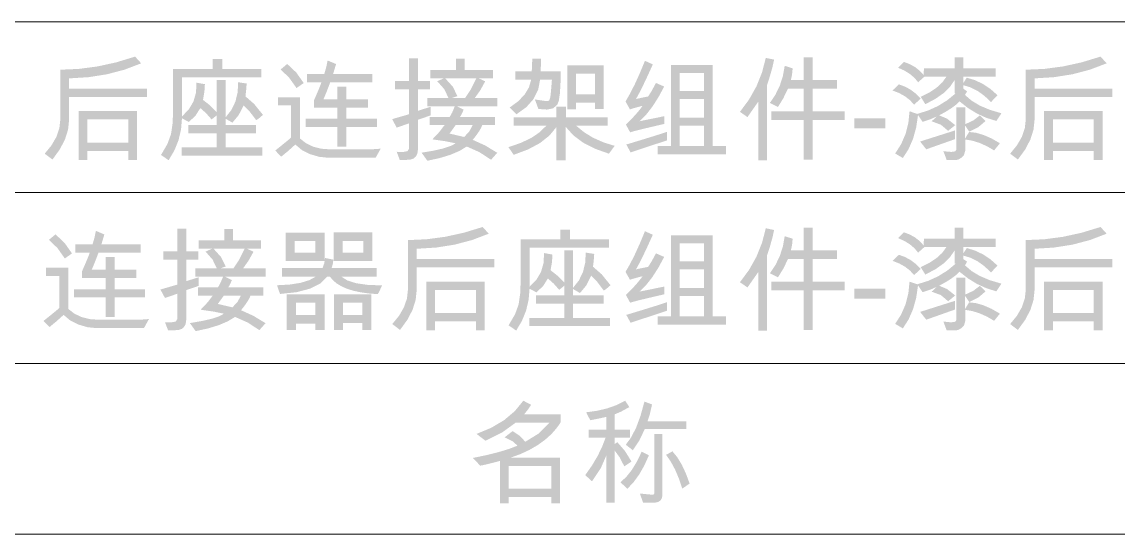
# Model space of a CAD drawing. Header units: millimetres. Extents: x 3 to 592, y 5 to 207.
# Drawn here: x 412.39 to 436.17, y 5.22 to 16.33 of the extents above; entities that cross this region are included whole.
import ezdxf

# ---------------------------------------------------------------- set-up
doc = ezdxf.new("R2010")
doc.units = ezdxf.units.MM

msp = doc.modelspace()

# ---------------------------------------------------------------- hatches: boundary and pattern name
h = msp.add_hatch(color=7)
h.paths.add_polyline_path([(415.098702, 14.706653), (413.411983, 14.706653), (413.411983, 14.210008), (413.389358, 13.996472), (413.321515, 13.781645), (413.208507, 13.565474), (413.050386, 13.347907), (412.882265, 13.474687), (413.030663, 13.656588), (413.136789, 13.840969), (413.200541, 14.027831), (413.221814, 14.217174), (413.221814, 15.296453), (413.623951, 15.31423), (414.028311, 15.36756), (414.434841, 15.456443), (414.843489, 15.58088), (414.975781, 15.43536), (414.615166, 15.298012), (414.234396, 15.197717), (413.83337, 15.134525), (413.411983, 15.108489), (413.411983, 14.886349), (415.098702, 14.886349)])
h.paths.add_polyline_path([(414.887035, 13.337985), (414.696866, 13.337985), (414.696866, 13.533667), (413.809961, 13.533667), (413.809961, 13.337985), (413.618138, 13.337985), (413.618138, 14.397972), (414.887035, 14.397972)])
h.paths.add_polyline_path([(414.696866, 13.713363), (414.696866, 14.217174), (413.809961, 14.217174), (413.809961, 13.713363)])
h = msp.add_hatch(color=7)
h.dxf.hatch_style = 2
h.paths.add_polyline_path([(417.617847, 14.316392), (417.525243, 14.237844), (417.472326, 14.200637), (417.3246, 14.39501), (417.198372, 14.523649), (417.091161, 14.312396), (416.954184, 14.148272), (416.805356, 14.234261), (416.805356, 14.096458), (417.467365, 14.096458), (417.467365, 13.915659), (416.805356, 13.915659), (416.805356, 13.609735), (417.607374, 13.609735), (417.607374, 13.430038), (415.855612, 13.430038), (415.855612, 13.609735), (416.614084, 13.609735), (416.614084, 13.915659), (415.997274, 13.915659), (415.997274, 14.096458), (416.614084, 14.096458), (416.614084, 14.306471), (416.503841, 14.217174), (416.384709, 14.351877), (416.25855, 14.464669), (416.154853, 14.299236), (416.009401, 14.163155), (415.860573, 14.241427), (415.840005, 13.997721), (415.784918, 13.765177), (415.695311, 13.543795), (415.571185, 13.333576), (415.405269, 13.446575), (415.545553, 13.686353), (415.622999, 13.899674), (415.657725, 14.136076), (415.669301, 14.446479), (415.669301, 15.310785), (416.527543, 15.310785), (416.527543, 15.525759), (416.738107, 15.525759), (416.738107, 15.310785), (417.582569, 15.310785), (417.582569, 15.131089), (415.860573, 15.131089), (415.860573, 14.28332), (416.007954, 14.433896), (416.109446, 14.606125), (416.16505, 14.799955), (416.174765, 15.015333), (416.357769, 14.982812), (416.347433, 14.820272), (416.316428, 14.64161), (416.467736, 14.523649), (416.614084, 14.377577), (416.614084, 15.072109), (416.805356, 15.072109), (416.805356, 14.261822), (416.931334, 14.421726), (417.01902, 14.602198), (417.068363, 14.80334), (417.07931, 15.025255), (417.263415, 14.997143), (417.254596, 14.867263), (417.237508, 14.71878), (417.426437, 14.553553)])
h = msp.add_hatch(color=7)
h.paths.add_polyline_path([(420.089036, 14.051809), (419.424822, 14.051809), (419.424822, 13.630129), (419.23355, 13.630129), (419.23355, 14.051809), (418.547287, 14.051809), (418.547287, 14.231505), (419.23355, 14.231505), (419.23355, 14.47404), (418.721471, 14.47404), (418.721471, 14.625073), (418.783905, 14.767907), (418.832334, 14.882215), (418.866811, 14.967998), (418.887387, 15.025255), (418.573194, 15.025255), (418.573194, 15.204952), (418.94802, 15.204952), (418.9926, 15.360877), (419.02023, 15.496544), (419.204335, 15.419374), (419.139292, 15.204952), (419.993125, 15.204952), (419.993125, 15.025255), (419.077556, 15.025255), (418.997768, 14.814829), (418.930381, 14.654839), (419.23355, 14.654839), (419.23355, 14.928793), (419.424822, 14.928793), (419.424822, 14.654839), (419.897764, 14.654839), (419.897764, 14.47404), (419.424822, 14.47404), (419.424822, 14.231505), (420.089036, 14.231505)])
h.paths.add_polyline_path([(418.501536, 15.007065), (418.346093, 14.898476), (418.183347, 15.127023), (417.99993, 15.301414), (418.143797, 15.421579), (418.342304, 15.233959)])
h.paths.add_polyline_path([(420.171167, 13.583276), (420.063129, 13.387595), (419.02023, 13.387595), (418.835297, 13.406887), (418.640442, 13.464214), (418.460195, 13.554682), (418.319635, 13.673675), (418.155993, 13.526501), (418.012608, 13.409092), (417.884726, 13.543037), (418.016914, 13.649594), (418.118304, 13.731967), (418.188894, 13.790154), (418.228684, 13.824157), (418.228684, 14.520893), (417.940399, 14.520893), (417.940399, 14.70059), (418.419956, 14.70059), (418.419956, 13.804865), (418.553264, 13.700771), (418.708379, 13.626547), (418.885199, 13.582088), (419.083619, 13.567291), (419.912096, 13.567291), (420.004218, 13.571149)])
h = msp.add_hatch(color=7)
h.paths.add_polyline_path([(421.252742, 14.304266), (420.978788, 14.210008), (420.978788, 13.552959), (420.966937, 13.472689), (420.931935, 13.410195), (420.880741, 13.367613), (420.820038, 13.347356), (420.728606, 13.340397), (420.586323, 13.337985), (420.519075, 13.515477), (420.651367, 13.510516), (420.753341, 13.529188), (420.787517, 13.585481), (420.787517, 14.132838), (420.519075, 14.040234), (420.420407, 14.22434), (420.787517, 14.330724), (420.787517, 14.874222), (420.485451, 14.874222), (420.485451, 15.051714), (420.787517, 15.051714), (420.787517, 15.541193), (420.978788, 15.541193), (420.978788, 15.051714), (421.242821, 15.051714), (421.242821, 14.874222), (420.978788, 14.874222), (420.978788, 14.405138), (421.252742, 14.491128)])
h.paths.add_polyline_path([(422.700785, 13.493979), (422.56684, 13.342946), (422.316312, 13.506382), (422.039327, 13.630129), (421.880482, 13.533994), (421.685102, 13.450571), (421.453238, 13.379757), (421.184943, 13.321449), (421.058715, 13.496184), (421.322058, 13.540824), (421.533311, 13.589546), (421.692474, 13.642299), (421.799548, 13.699031), (421.582438, 13.743955), (421.292981, 13.785572), (421.444221, 13.94632), (421.557013, 14.094253), (421.235104, 14.094253), (421.235104, 14.271744), (421.669461, 14.271744), (421.721964, 14.365933), (421.780255, 14.504357), (421.180533, 14.504357), (421.180533, 14.681297), (421.643554, 14.681297), (421.551777, 14.873947), (421.398814, 15.046753), (421.544335, 15.110694), (421.247781, 15.110694), (421.247781, 15.289287), (421.806163, 15.289287), (421.806163, 15.536232), (421.996332, 15.536232), (421.996332, 15.289287), (422.604874, 15.289287), (422.604874, 15.110694), (422.295642, 15.110694), (422.439509, 15.044548), (422.332366, 14.85052), (422.212408, 14.681297), (422.700785, 14.681297), (422.700785, 14.504357), (421.820494, 14.504357), (421.972078, 14.429392), (421.930806, 14.337959), (421.893255, 14.271744), (422.650624, 14.271744), (422.650624, 14.094253), (422.375568, 14.094253), (422.349325, 14.033059), (422.306184, 13.959412), (422.246196, 13.873258), (422.169413, 13.774548), (422.434686, 13.654934)])
h.paths.add_polyline_path([(422.248237, 15.110694), (421.571345, 15.110694), (421.738363, 14.925485), (421.835928, 14.723741), (421.722378, 14.684053), (422.003498, 14.681297), (422.131655, 14.876772)])
h.paths.add_polyline_path([(422.166657, 14.094253), (421.797343, 14.094253), (421.716728, 13.981874), (421.665051, 13.911249), (421.981449, 13.837386), (422.091416, 13.951557)])
h = msp.add_hatch(color=7)
h.paths.add_polyline_path([(424.077812, 15.258971), (424.072429, 14.985594), (424.058726, 14.774797), (424.036651, 14.626529), (424.006154, 14.540737), (423.914445, 14.459157), (423.778502, 14.432148), (423.718075, 14.435593), (423.592742, 14.446479), (423.517226, 14.651531), (423.619648, 14.635615), (423.700367, 14.624246), (423.759382, 14.617425), (423.796692, 14.615151), (423.827215, 14.631825), (423.847404, 14.682399), (423.855457, 14.732629), (423.864698, 14.815518), (423.875076, 14.931066), (423.88654, 15.079274), (423.630225, 15.079274), (423.587032, 14.857591), (423.487253, 14.658904), (423.330941, 14.483264), (423.118146, 14.330724), (422.969869, 14.476245), (423.154363, 14.611241), (423.293639, 14.756676), (423.387751, 14.912652), (423.436748, 15.079274), (423.094995, 15.079274), (423.094995, 15.258971), (423.449426, 15.258971), (423.461553, 15.538988), (423.65062, 15.538988), (423.649242, 15.421097), (423.641249, 15.258971)])
h.paths.add_polyline_path([(425.011019, 14.441518), (424.819748, 14.441518), (424.819748, 14.582629), (424.409092, 14.582629), (424.409092, 14.434353), (424.218923, 14.434353), (424.218923, 15.395121), (425.011019, 15.395121)])
h.paths.add_polyline_path([(424.819748, 14.763428), (424.819748, 15.214322), (424.409092, 15.214322), (424.409092, 14.763428)])
h.paths.add_polyline_path([(425.248593, 13.644461), (425.123467, 13.474687), (424.819489, 13.582579), (424.56233, 13.715223), (424.351886, 13.872569), (424.188055, 14.054565), (424.188055, 13.333576), (423.982451, 13.333576), (423.982451, 14.049604), (423.831556, 13.86636), (423.626918, 13.705233), (423.368535, 13.566223), (423.05641, 13.449331), (422.943962, 13.6169), (423.212998, 13.708678), (423.439711, 13.816991), (423.624153, 13.941842), (423.766375, 14.083228), (423.054205, 14.083228), (423.054205, 14.264027), (423.984656, 14.264027), (423.984656, 14.495537), (424.191362, 14.495537), (424.191362, 14.264027), (425.095355, 14.264027), (425.095355, 14.083228), (424.411848, 14.083228), (424.582277, 13.94142), (424.778544, 13.821057), (425.000649, 13.722088)])
h = msp.add_hatch(color=7)
h.paths.add_polyline_path([(426.325207, 14.120711), (426.034881, 14.053222), (425.814575, 14.000408), (425.66424, 13.962271), (425.583823, 13.93881), (425.492872, 14.104175), (425.608326, 14.221273), (425.706675, 14.32783), (425.787971, 14.423845), (425.852265, 14.509318), (425.819261, 14.505046), (425.74147, 14.483962), (425.649693, 14.458399), (425.579413, 14.436557), (425.483502, 14.607985), (425.58148, 14.776864), (425.68442, 14.980056), (425.79232, 15.217561), (425.905181, 15.489379), (426.076058, 15.412208), (425.968356, 15.174919), (425.871764, 14.970754), (425.786231, 14.799765), (425.711705, 14.662004), (425.975186, 14.716575), (426.05208, 14.838531), (426.143858, 15.00927), (426.322451, 14.930998), (426.195026, 14.695474), (426.064138, 14.491679), (425.92984, 14.319717), (425.792182, 14.179691), (426.325207, 14.288281)])
h.paths.add_polyline_path([(427.664109, 13.461458), (426.184096, 13.461458), (426.184096, 13.642256), (426.471279, 13.642256), (426.471279, 15.402287), (427.375824, 15.402287), (427.375824, 13.642256), (427.664109, 13.642256)])
h.paths.add_polyline_path([(427.184552, 14.834535), (427.184552, 15.223142), (426.661449, 15.223142), (426.661449, 14.834535)])
h.paths.add_polyline_path([(427.184552, 14.256861), (427.184552, 14.664761), (426.661449, 14.664761), (426.661449, 14.256861)])
h.paths.add_polyline_path([(427.184552, 13.642256), (427.184552, 14.085985), (426.661449, 14.085985), (426.661449, 13.642256)])
h.paths.add_polyline_path([(426.380329, 13.762421), (425.593745, 13.50335), (425.500589, 13.673675), (425.834626, 13.775168), (426.092595, 13.85475), (426.274496, 13.912421), (426.380329, 13.948181)])
h = msp.add_hatch(color=7)
h.paths.add_polyline_path([(430.241683, 14.207803), (429.547152, 14.207803), (429.547152, 13.345702), (429.349817, 13.345702), (429.349817, 14.207803), (428.647017, 14.207803), (428.647017, 14.394665), (429.349817, 14.394665), (429.349817, 14.886349), (429.009717, 14.886349), (428.905055, 14.673925), (428.790884, 14.488372), (428.615047, 14.575464), (428.73628, 14.755401), (428.830434, 14.949601), (428.89751, 15.158064), (428.937508, 15.380789), (429.110038, 15.32677), (429.096809, 15.191033), (429.072004, 15.074314), (429.349817, 15.074314), (429.349817, 15.56269), (429.547152, 15.56269), (429.547152, 15.074314), (430.070255, 15.074314), (430.070255, 14.886349), (429.547152, 14.886349), (429.547152, 14.394665), (430.241683, 14.394665)])
h.paths.add_polyline_path([(428.707651, 15.515837), (428.672649, 15.35626), (428.617803, 15.160303), (428.551657, 14.955251), (428.551657, 13.33082), (428.361488, 13.33082), (428.361488, 14.599717), (428.129426, 14.268988), (427.966266, 14.382538), (428.165014, 14.651669), (428.324694, 14.93651), (428.445307, 15.23706), (428.526852, 15.55332)])
h = msp.add_hatch(color=7)
h.paths.add_polyline_path([(433.640311, 14.351119), (433.528414, 14.184652), (433.314474, 14.25153), (433.110042, 14.344711), (432.915119, 14.464247), (432.729703, 14.61019), (432.65746, 14.540022), (432.559791, 14.465979), (432.436698, 14.388111), (432.28818, 14.306471), (432.45947, 14.235088), (432.636548, 14.094253), (432.482759, 13.970229), (432.325525, 14.10321), (432.124469, 14.177486), (432.237468, 14.28332), (432.108897, 14.2262), (431.928236, 14.16536), (431.83012, 14.313636), (431.789623, 14.041319), (431.721117, 13.794943), (431.624706, 13.574612), (431.500493, 13.380429), (431.334026, 13.479096), (431.463622, 13.681995), (431.558853, 13.902154), (431.619668, 14.139676), (431.646014, 14.394665), (431.812481, 14.33789), (432.045749, 14.410452), (432.262686, 14.509111), (432.463294, 14.633918), (432.647572, 14.784925), (432.621665, 14.784925), (432.621665, 15.069904), (432.525185, 14.92819), (432.391257, 14.794021), (432.212267, 14.667293), (431.988319, 14.547903), (431.887447, 14.709409), (432.076479, 14.803047), (432.232645, 14.90702), (432.355945, 15.021328), (432.446379, 15.145971), (431.968475, 15.145971), (431.832325, 15.025255), (431.750659, 15.121701), (431.651113, 15.206054), (431.533584, 15.278418), (431.397967, 15.338897), (431.523093, 15.466228), (431.652586, 15.41673), (431.76735, 15.352608), (431.867336, 15.273914), (431.95249, 15.180698), (431.957451, 15.32677), (432.621665, 15.32677), (432.621665, 15.565446), (432.812937, 15.565446), (432.812937, 15.32677), (433.511878, 15.32677), (433.511878, 15.145971), (432.812937, 15.145971), (432.812937, 15.00927), (432.887902, 15.123923), (433.06908, 15.06844), (433.240542, 14.986395), (433.402289, 14.877891), (433.554322, 14.743033), (433.41321, 14.594756), (433.268723, 14.731079), (433.120515, 14.837429), (432.968586, 14.913807), (432.812937, 14.960212), (432.812937, 14.884144), (432.892863, 14.829574), (432.849317, 14.747994), (432.992366, 14.624591), (433.171847, 14.51731), (433.387811, 14.426153)])
h.paths.add_polyline_path([(431.890203, 14.671926), (431.744131, 14.537981), (431.656281, 14.634504), (431.549, 14.71816), (431.42229, 14.788896), (431.276149, 14.846662), (431.415055, 14.977851), (431.545262, 14.930825), (431.667925, 14.864163), (431.78294, 14.777863)])
h.paths.add_polyline_path([(433.607238, 13.701236), (433.48101, 13.545794), (433.321433, 13.638182), (433.16351, 13.708609), (433.00724, 13.757021), (432.852624, 13.783367), (432.852624, 13.533667), (432.827751, 13.446781), (432.771045, 13.385941), (432.707379, 13.349974), (432.661904, 13.337985), (432.45134, 13.337985), (432.379682, 13.530911), (432.478487, 13.517544), (432.556622, 13.513272), (432.635515, 13.524916), (432.661904, 13.560125), (432.661904, 14.481206), (432.852624, 14.481206), (432.852624, 14.113545), (433.030391, 14.19671), (433.170124, 14.304266), (433.295802, 14.184652), (433.135811, 14.048226), (432.940268, 13.953142), (432.852624, 14.085985), (432.849317, 13.799904), (432.938063, 13.945976), (433.089595, 13.927889), (433.251567, 13.88107), (433.42408, 13.805519)])
h.paths.add_polyline_path([(432.633792, 13.790533), (432.008163, 13.569496), (431.87532, 13.738719), (432.633792, 13.9796)])
h = msp.add_hatch(color=7)
h.paths.add_polyline_path([(436.044803, 14.706653), (434.358084, 14.706653), (434.358084, 14.210008), (434.335459, 13.996472), (434.267616, 13.781645), (434.154608, 13.565474), (433.996487, 13.347907), (433.828367, 13.474687), (433.976764, 13.656588), (434.08289, 13.840969), (434.146642, 14.027831), (434.167915, 14.217174), (434.167915, 15.296453), (434.570053, 15.31423), (434.974412, 15.36756), (435.380942, 15.456443), (435.78959, 15.58088), (435.921882, 15.43536), (435.561267, 15.298012), (435.180498, 15.197717), (434.779471, 15.134525), (434.358084, 15.108489), (434.358084, 14.886349), (436.044803, 14.886349)])
h.paths.add_polyline_path([(435.833137, 13.337985), (435.642967, 13.337985), (435.642967, 13.533667), (434.756062, 13.533667), (434.756062, 13.337985), (434.564239, 13.337985), (434.564239, 14.397972), (435.833137, 14.397972)])
h.paths.add_polyline_path([(435.642967, 13.713363), (435.642967, 14.217174), (434.756062, 14.217174), (434.756062, 13.713363)])
h = msp.add_hatch(color=7)
h.dxf.hatch_style = 2
h.paths.add_polyline_path([(431.123167, 14.027004), (430.447929, 14.027004), (430.447929, 14.244735), (431.123167, 14.244735)])
h = msp.add_hatch(color=7)
h.paths.add_polyline_path([(415.061771, 10.355051), (414.397556, 10.355051), (414.397556, 9.933371), (414.206284, 9.933371), (414.206284, 10.355051), (413.520021, 10.355051), (413.520021, 10.534747), (414.206284, 10.534747), (414.206284, 10.777282), (413.694205, 10.777282), (413.694205, 10.928315), (413.756639, 11.071148), (413.805069, 11.185457), (413.839545, 11.27124), (413.860121, 11.328497), (413.545929, 11.328497), (413.545929, 11.508193), (413.920755, 11.508193), (413.965335, 11.664118), (413.992964, 11.799786), (414.17707, 11.722616), (414.112027, 11.508193), (414.965859, 11.508193), (414.965859, 11.328497), (414.050291, 11.328497), (413.970502, 11.118071), (413.903116, 10.95808), (414.206284, 10.95808), (414.206284, 11.232034), (414.397556, 11.232034), (414.397556, 10.95808), (414.870499, 10.95808), (414.870499, 10.777282), (414.397556, 10.777282), (414.397556, 10.534747), (415.061771, 10.534747)])
h.paths.add_polyline_path([(413.474271, 11.310307), (413.318828, 11.201717), (413.156082, 11.430265), (412.972665, 11.604656), (413.116532, 11.724821), (413.315038, 11.537201)])
h.paths.add_polyline_path([(415.143902, 9.886518), (415.035863, 9.690836), (413.992964, 9.690836), (413.808031, 9.710129), (413.613177, 9.767455), (413.432929, 9.857924), (413.29237, 9.976917), (413.128728, 9.829743), (412.985343, 9.712334), (412.857461, 9.846279), (412.989649, 9.952836), (413.091038, 10.035208), (413.161628, 10.093396), (413.201419, 10.127399), (413.201419, 10.824135), (412.913133, 10.824135), (412.913133, 11.003831), (413.392691, 11.003831), (413.392691, 10.108106), (413.525999, 10.004013), (413.681114, 9.929788), (413.857934, 9.885329), (414.056354, 9.870533), (414.88483, 9.870533), (414.976952, 9.874391)])
h = msp.add_hatch(color=7)
h.paths.add_polyline_path([(416.225477, 10.607507), (415.951523, 10.51325), (415.951523, 9.856201), (415.939672, 9.77593), (415.90467, 9.713436), (415.853476, 9.670855), (415.792773, 9.650598), (415.70134, 9.643639), (415.559058, 9.641227), (415.49181, 9.818718), (415.624101, 9.813757), (415.726076, 9.83243), (415.760251, 9.888723), (415.760251, 10.436079), (415.49181, 10.343475), (415.393142, 10.527581), (415.760251, 10.633966), (415.760251, 11.177464), (415.458185, 11.177464), (415.458185, 11.354955), (415.760251, 11.354955), (415.760251, 11.844435), (415.951523, 11.844435), (415.951523, 11.354955), (416.215555, 11.354955), (416.215555, 11.177464), (415.951523, 11.177464), (415.951523, 10.70838), (416.225477, 10.794369)])
h.paths.add_polyline_path([(417.67352, 9.797221), (417.539574, 9.646188), (417.289047, 9.809623), (417.012061, 9.933371), (416.853217, 9.837236), (416.657837, 9.753813), (416.425973, 9.682999), (416.157678, 9.624691), (416.031449, 9.799426), (416.294792, 9.844066), (416.506046, 9.892788), (416.665209, 9.945541), (416.772283, 10.002273), (416.555173, 10.047197), (416.265716, 10.088814), (416.416955, 10.249562), (416.529748, 10.397494), (416.207838, 10.397494), (416.207838, 10.574986), (416.642196, 10.574986), (416.694699, 10.669175), (416.75299, 10.807599), (416.153268, 10.807599), (416.153268, 10.984539), (416.616289, 10.984539), (416.524511, 11.177188), (416.371549, 11.349994), (416.51707, 11.413935), (416.220516, 11.413935), (416.220516, 11.592529), (416.778897, 11.592529), (416.778897, 11.839474), (416.969066, 11.839474), (416.969066, 11.592529), (417.577608, 11.592529), (417.577608, 11.413935), (417.268376, 11.413935), (417.412244, 11.34779), (417.305101, 11.153762), (417.185143, 10.984539), (417.67352, 10.984539), (417.67352, 10.807599), (416.793229, 10.807599), (416.944813, 10.732633), (416.903541, 10.6412), (416.865989, 10.574986), (417.623359, 10.574986), (417.623359, 10.397494), (417.348303, 10.397494), (417.32206, 10.336301), (417.278918, 10.262653), (417.218931, 10.1765), (417.142148, 10.07779), (417.40742, 9.958176)])
h.paths.add_polyline_path([(417.220972, 11.413935), (416.544079, 11.413935), (416.711098, 11.228727), (416.808663, 11.026982), (416.695112, 10.987295), (416.976232, 10.984539), (417.10439, 11.180013)])
h.paths.add_polyline_path([(417.139392, 10.397494), (416.770078, 10.397494), (416.689463, 10.285115), (416.637786, 10.214491), (416.954184, 10.140628), (417.064151, 10.254799)])
h = msp.add_hatch(color=7)
h.paths.add_polyline_path([(419.993125, 11.142737), (419.153624, 11.142737), (419.153624, 11.769469), (419.993125, 11.769469)])
h.paths.add_polyline_path([(419.794687, 11.323536), (419.794687, 11.580402), (419.344895, 11.580402), (419.344895, 11.323536)])
h.paths.add_polyline_path([(418.955186, 11.142737), (418.112929, 11.142737), (418.112929, 11.760099), (418.955186, 11.760099)])
h.paths.add_polyline_path([(418.756197, 11.323536), (418.756197, 11.580402), (418.304201, 11.580402), (418.304201, 11.323536)])
h.paths.add_polyline_path([(420.202035, 10.616878), (420.144089, 10.492441), (420.10888, 10.426709), (419.915895, 10.441565), (419.740849, 10.465871), (419.583747, 10.499621), (419.444596, 10.542809), (419.323403, 10.595427), (419.220174, 10.65747), (419.134916, 10.728931), (419.067634, 10.809803), (419.015269, 10.809803), (418.861083, 10.659012), (418.638375, 10.545634), (418.347247, 10.469669), (417.987803, 10.431119), (417.921657, 10.619634), (418.199074, 10.63524), (418.432772, 10.672137), (418.622855, 10.730325), (418.769427, 10.809803), (418.029144, 10.809803), (418.029144, 10.991704), (418.909435, 10.991704), (418.947125, 11.096298), (418.964557, 11.211639), (419.146458, 11.175259), (419.130266, 11.070666), (419.106219, 10.991704), (420.08187, 10.991704), (420.08187, 10.809803), (419.314578, 10.809803), (419.448128, 10.724003), (419.640485, 10.663318), (419.891753, 10.627644)])
h.paths.add_polyline_path([(419.969973, 9.646188), (419.772638, 9.646188), (419.772638, 9.799426), (419.352612, 9.799426), (419.352612, 9.646188), (419.160789, 9.646188), (419.160789, 10.423953), (419.969973, 10.423953)])
h.paths.add_polyline_path([(419.772638, 9.976917), (419.772638, 10.244257), (419.352612, 10.244257), (419.352612, 9.976917)])
h.paths.add_polyline_path([(418.955186, 9.646188), (418.756197, 9.646188), (418.756197, 9.789504), (418.333967, 9.789504), (418.333967, 9.646188), (418.134978, 9.646188), (418.134978, 10.423953), (418.955186, 10.423953)])
h.paths.add_polyline_path([(418.756197, 9.976917), (418.756197, 10.244257), (418.333967, 10.244257), (418.333967, 9.976917)])
h = msp.add_hatch(color=7)
h.paths.add_polyline_path([(422.6396, 11.009895), (420.952881, 11.009895), (420.952881, 10.51325), (420.930256, 10.299714), (420.862413, 10.084886), (420.749405, 9.868715), (420.591284, 9.651149), (420.423163, 9.777928), (420.571561, 9.959829), (420.677687, 10.144211), (420.741439, 10.331073), (420.762712, 10.520415), (420.762712, 11.599695), (421.164849, 11.617472), (421.569209, 11.670802), (421.975739, 11.759685), (422.384387, 11.884122), (422.516679, 11.738601), (422.156064, 11.601254), (421.775295, 11.500958), (421.374268, 11.437767), (420.952881, 11.411731), (420.952881, 11.189591), (422.6396, 11.189591)])
h.paths.add_polyline_path([(422.427933, 9.641227), (422.237764, 9.641227), (422.237764, 9.836908), (421.350859, 9.836908), (421.350859, 9.641227), (421.159036, 9.641227), (421.159036, 10.701214), (422.427933, 10.701214)])
h.paths.add_polyline_path([(422.237764, 10.016605), (422.237764, 10.520415), (421.350859, 10.520415), (421.350859, 10.016605)])
h = msp.add_hatch(color=7)
h.dxf.hatch_style = 2
h.paths.add_polyline_path([(425.158745, 10.619634), (425.066141, 10.541086), (425.013224, 10.503879), (424.865498, 10.698251), (424.73927, 10.826891), (424.632059, 10.615638), (424.495082, 10.451514), (424.346254, 10.537503), (424.346254, 10.399699), (425.008263, 10.399699), (425.008263, 10.218901), (424.346254, 10.218901), (424.346254, 9.912976), (425.148272, 9.912976), (425.148272, 9.73328), (423.39651, 9.73328), (423.39651, 9.912976), (424.154982, 9.912976), (424.154982, 10.218901), (423.538172, 10.218901), (423.538172, 10.399699), (424.154982, 10.399699), (424.154982, 10.609712), (424.044739, 10.520415), (423.925607, 10.655119), (423.799448, 10.767911), (423.695751, 10.602478), (423.550299, 10.466396), (423.401471, 10.544669), (423.380903, 10.300963), (423.325816, 10.068419), (423.236209, 9.847037), (423.112083, 9.636817), (422.946167, 9.749816), (423.086451, 9.989595), (423.163897, 10.202915), (423.198623, 10.439318), (423.210199, 10.749721), (423.210199, 11.614027), (424.068441, 11.614027), (424.068441, 11.829), (424.279005, 11.829), (424.279005, 11.614027), (425.123467, 11.614027), (425.123467, 11.43433), (423.401471, 11.43433), (423.401471, 10.586561), (423.548852, 10.737138), (423.650344, 10.909367), (423.705948, 11.103196), (423.715663, 11.318575), (423.898667, 11.286053), (423.888331, 11.123514), (423.857326, 10.944851), (424.008634, 10.826891), (424.154982, 10.680819), (424.154982, 11.37535), (424.346254, 11.37535), (424.346254, 10.565064), (424.472232, 10.724968), (424.559918, 10.905439), (424.609261, 11.106581), (424.620208, 11.328497), (424.804313, 11.300385), (424.795494, 11.170505), (424.778406, 11.022021), (424.967335, 10.856795)])
h = msp.add_hatch(color=7)
h.paths.add_polyline_path([(426.325207, 10.423953), (426.034881, 10.356463), (425.814575, 10.30365), (425.66424, 10.265513), (425.583823, 10.242052), (425.492872, 10.407416), (425.608326, 10.524515), (425.706675, 10.631072), (425.787971, 10.727087), (425.852265, 10.81256), (425.819261, 10.808288), (425.74147, 10.787204), (425.649693, 10.761641), (425.579413, 10.739799), (425.483502, 10.911227), (425.58148, 11.080106), (425.68442, 11.283297), (425.79232, 11.520802), (425.905181, 11.79262), (426.076058, 11.71545), (425.968356, 11.478161), (425.871764, 11.273996), (425.786231, 11.103007), (425.711705, 10.965246), (425.975186, 11.019816), (426.05208, 11.141773), (426.143858, 11.312512), (426.322451, 11.234239), (426.195026, 10.998715), (426.064138, 10.794921), (425.92984, 10.622959), (425.792182, 10.482933), (426.325207, 10.591522)])
h.paths.add_polyline_path([(427.664109, 9.764699), (426.184096, 9.764699), (426.184096, 9.945498), (426.471279, 9.945498), (426.471279, 11.705528), (427.375824, 11.705528), (427.375824, 9.945498), (427.664109, 9.945498)])
h.paths.add_polyline_path([(427.184552, 11.137777), (427.184552, 11.526383), (426.661449, 11.526383), (426.661449, 11.137777)])
h.paths.add_polyline_path([(427.184552, 10.560103), (427.184552, 10.968002), (426.661449, 10.968002), (426.661449, 10.560103)])
h.paths.add_polyline_path([(427.184552, 9.945498), (427.184552, 10.389226), (426.661449, 10.389226), (426.661449, 9.945498)])
h.paths.add_polyline_path([(426.380329, 10.065663), (425.593745, 9.806592), (425.500589, 9.976917), (425.834626, 10.07841), (426.092595, 10.157991), (426.274496, 10.215662), (426.380329, 10.251422)])
h = msp.add_hatch(color=7)
h.paths.add_polyline_path([(430.241683, 10.511045), (429.547152, 10.511045), (429.547152, 9.648944), (429.349817, 9.648944), (429.349817, 10.511045), (428.647017, 10.511045), (428.647017, 10.697907), (429.349817, 10.697907), (429.349817, 11.189591), (429.009717, 11.189591), (428.905055, 10.977166), (428.790884, 10.791613), (428.615047, 10.878705), (428.73628, 11.058643), (428.830434, 11.252843), (428.89751, 11.461305), (428.937508, 11.684031), (429.110038, 11.630012), (429.096809, 11.494275), (429.072004, 11.377555), (429.349817, 11.377555), (429.349817, 11.865932), (429.547152, 11.865932), (429.547152, 11.377555), (430.070255, 11.377555), (430.070255, 11.189591), (429.547152, 11.189591), (429.547152, 10.697907), (430.241683, 10.697907)])
h.paths.add_polyline_path([(428.707651, 11.819079), (428.672649, 11.659502), (428.617803, 11.463545), (428.551657, 11.258493), (428.551657, 9.634061), (428.361488, 9.634061), (428.361488, 10.902959), (428.129426, 10.57223), (427.966266, 10.68578), (428.165014, 10.954911), (428.324694, 11.239751), (428.445307, 11.540301), (428.526852, 11.856561)])
h = msp.add_hatch(color=7)
h.paths.add_polyline_path([(433.640311, 10.654361), (433.528414, 10.487894), (433.314474, 10.554772), (433.110042, 10.647953), (432.915119, 10.767489), (432.729703, 10.913432), (432.65746, 10.843264), (432.559791, 10.76922), (432.436698, 10.691352), (432.28818, 10.609712), (432.45947, 10.53833), (432.636548, 10.397494), (432.482759, 10.273471), (432.325525, 10.406452), (432.124469, 10.480728), (432.237468, 10.586561), (432.108897, 10.529442), (431.928236, 10.468601), (431.83012, 10.616878), (431.789623, 10.344561), (431.721117, 10.098185), (431.624706, 9.877853), (431.500493, 9.683671), (431.334026, 9.782338), (431.463622, 9.985237), (431.558853, 10.205396), (431.619668, 10.442918), (431.646014, 10.697907), (431.812481, 10.641132), (432.045749, 10.713694), (432.262686, 10.812353), (432.463294, 10.93716), (432.647572, 11.088167), (432.621665, 11.088167), (432.621665, 11.373145), (432.525185, 11.231431), (432.391257, 11.097262), (432.212267, 10.970534), (431.988319, 10.851145), (431.887447, 11.012651), (432.076479, 11.106288), (432.232645, 11.210261), (432.355945, 11.32457), (432.446379, 11.449213), (431.968475, 11.449213), (431.832325, 11.328497), (431.750659, 11.424942), (431.651113, 11.509296), (431.533584, 11.58166), (431.397967, 11.642139), (431.523093, 11.769469), (431.652586, 11.719972), (431.76735, 11.65585), (431.867336, 11.577155), (431.95249, 11.48394), (431.957451, 11.630012), (432.621665, 11.630012), (432.621665, 11.868688), (432.812937, 11.868688), (432.812937, 11.630012), (433.511878, 11.630012), (433.511878, 11.449213), (432.812937, 11.449213), (432.812937, 11.312512), (432.887902, 11.427165), (433.06908, 11.371681), (433.240542, 11.289636), (433.402289, 11.181133), (433.554322, 11.046275), (433.41321, 10.897998), (433.268723, 11.03432), (433.120515, 11.14067), (432.968586, 11.217048), (432.812937, 11.263454), (432.812937, 11.187386), (432.892863, 11.132816), (432.849317, 11.051236), (432.992366, 10.927832), (433.171847, 10.820552), (433.387811, 10.729395)])
h.paths.add_polyline_path([(431.890203, 10.975168), (431.744131, 10.841223), (431.656281, 10.937746), (431.549, 11.021401), (431.42229, 11.092138), (431.276149, 11.149903), (431.415055, 11.281093), (431.545262, 11.234067), (431.667925, 11.167404), (431.78294, 11.081105)])
h.paths.add_polyline_path([(433.607238, 10.004478), (433.48101, 9.849035), (433.321433, 9.941424), (433.16351, 10.01185), (433.00724, 10.060263), (432.852624, 10.086609), (432.852624, 9.836908), (432.827751, 9.750023), (432.771045, 9.689183), (432.707379, 9.653216), (432.661904, 9.641227), (432.45134, 9.641227), (432.379682, 9.834152), (432.478487, 9.820785), (432.556622, 9.816514), (432.635515, 9.828158), (432.661904, 9.863367), (432.661904, 10.784448), (432.852624, 10.784448), (432.852624, 10.416787), (433.030391, 10.499952), (433.170124, 10.607507), (433.295802, 10.487894), (433.135811, 10.351468), (432.940268, 10.256383), (432.852624, 10.389226), (432.849317, 10.103145), (432.938063, 10.249217), (433.089595, 10.231131), (433.251567, 10.184312), (433.42408, 10.108761)])
h.paths.add_polyline_path([(432.633792, 10.093775), (432.008163, 9.872737), (431.87532, 10.041961), (432.633792, 10.282842)])
h = msp.add_hatch(color=7)
h.paths.add_polyline_path([(436.044803, 11.009895), (434.358084, 11.009895), (434.358084, 10.51325), (434.335459, 10.299714), (434.267616, 10.084886), (434.154608, 9.868715), (433.996487, 9.651149), (433.828367, 9.777928), (433.976764, 9.959829), (434.08289, 10.144211), (434.146642, 10.331073), (434.167915, 10.520415), (434.167915, 11.599695), (434.570053, 11.617472), (434.974412, 11.670802), (435.380942, 11.759685), (435.78959, 11.884122), (435.921882, 11.738601), (435.561267, 11.601254), (435.180498, 11.500958), (434.779471, 11.437767), (434.358084, 11.411731), (434.358084, 11.189591), (436.044803, 11.189591)])
h.paths.add_polyline_path([(435.833137, 9.641227), (435.642967, 9.641227), (435.642967, 9.836908), (434.756062, 9.836908), (434.756062, 9.641227), (434.564239, 9.641227), (434.564239, 10.701214), (435.833137, 10.701214)])
h.paths.add_polyline_path([(435.642967, 10.016605), (435.642967, 10.520415), (434.756062, 10.520415), (434.756062, 10.016605)])
h = msp.add_hatch(color=7)
h.dxf.hatch_style = 2
h.paths.add_polyline_path([(431.123167, 10.330246), (430.447929, 10.330246), (430.447929, 10.547976), (431.123167, 10.547976)])
h = msp.add_hatch(color=7)
h.paths.add_polyline_path([(424.079101, 7.658153), (424.055123, 7.611437), (423.98319, 7.512632), (423.874463, 7.389091), (423.740104, 7.268444), (423.582112, 7.154342), (423.403863, 7.050162), (423.20577, 6.957558), (422.988246, 6.878183), (424.06477, 6.878183), (424.06477, 5.885445), (423.876805, 5.885445), (423.876805, 6.023248), (422.950764, 6.023248), (422.950764, 5.885445), (422.762799, 5.885445), (422.762799, 6.809281), (422.612731, 6.769292), (422.490774, 6.738657), (422.39693, 6.717427), (422.331198, 6.705653), (422.170794, 6.873222), (422.460595, 6.93234), (422.718978, 6.996419), (422.945941, 7.065459), (423.141484, 7.139459), (423.030345, 7.237713), (422.859262, 7.320258), (423.033997, 7.455306), (423.194056, 7.348646), (423.309054, 7.223795), (423.596857, 7.401149), (423.837118, 7.63886), (423.101245, 7.63886), (422.802004, 7.422715), (422.446953, 7.245844), (422.251271, 7.394121), (422.575179, 7.52941), (422.852372, 7.694671), (423.082849, 7.889904), (423.26661, 8.11511), (423.436384, 8.025814), (423.371617, 7.92818), (423.283698, 7.818557), (424.079101, 7.818557)])
h.paths.add_polyline_path([(423.876805, 6.204047), (423.876805, 6.698487), (422.950764, 6.698487), (422.950764, 6.204047)])
h = msp.add_hatch(color=7)
h.paths.add_polyline_path([(425.613133, 6.796052), (425.457691, 6.689668), (425.354613, 6.888794), (425.246575, 7.035831), (425.246575, 5.904737), (425.066879, 5.904737), (425.066879, 6.927241), (424.94699, 6.650669), (424.755994, 6.366656), (424.609922, 6.500601), (424.753574, 6.705343), (424.875263, 6.909465), (424.974938, 7.112967), (425.052548, 7.315848), (424.687092, 7.315848), (424.687092, 7.485623), (425.069084, 7.485623), (425.069084, 7.763986), (424.924803, 7.732291), (424.718511, 7.690675), (424.629214, 7.863205), (424.869811, 7.896795), (425.091339, 7.949608), (425.293747, 8.021645), (425.476983, 8.112906), (425.56628, 7.976204), (425.378109, 7.874023), (425.246575, 7.818557), (425.246575, 7.485623), (425.580612, 7.485623), (425.580612, 7.315848), (425.246575, 7.315848), (425.246575, 7.174737), (425.306658, 7.214425), (425.469404, 7.026322)])
h.paths.add_polyline_path([(426.803207, 7.499954), (425.901419, 7.499954), (425.78525, 7.25487), (425.641797, 7.040792), (425.48911, 7.160406), (425.606519, 7.319974), (425.713179, 7.5291), (425.80909, 7.787732), (425.894253, 8.095818), (426.059067, 8.034082), (426.009388, 7.81332), (425.962604, 7.67028), (426.803207, 7.67028)])
h.paths.add_polyline_path([(426.284514, 6.065141), (426.273489, 6.001544), (426.240968, 5.949937), (426.191427, 5.916175), (426.129071, 5.904737), (425.863936, 5.904737), (425.795034, 6.100419), (426.066232, 6.075063), (426.097996, 6.082504), (426.108676, 6.104828), (426.108676, 7.38916), (426.284514, 7.38916)])
h.paths.add_polyline_path([(426.874314, 6.317046), (426.71391, 6.206252), (426.64084, 6.426996), (426.558054, 6.622833), (426.465553, 6.793658), (426.363337, 6.939368), (426.501692, 7.016538), (426.606811, 6.887244), (426.70392, 6.727564), (426.79307, 6.537498)])
h.paths.add_polyline_path([(425.990716, 6.929998), (425.891799, 6.709443), (425.781047, 6.514932), (425.658411, 6.346467), (425.523837, 6.204047), (425.373355, 6.345158), (425.500479, 6.462352), (425.619748, 6.612153), (425.731162, 6.794511), (425.834722, 7.009373)])

# ---------------------------------------------------------------- linework, layer by layer
at = {"color": 7, "lineweight": 0}
for points in [[(302.115348, 16.333611), (473.988681, 16.333611)], [(302.115348, 12.629444), (473.988681, 12.629444)], [(302.115348, 8.925278), (473.988681, 8.925278)], [(302.115348, 5.221111), (473.988681, 5.221111)]]:
    msp.add_lwpolyline(points, dxfattribs=at)
at = {"color": 9, "lineweight": 0, "true_color": 0xc0c0c0}
msp.add_lwpolyline([(301.974237, 5.221111), (588.994237, 5.221111)], dxfattribs=at)

doc.saveas('drawing.dxf')
